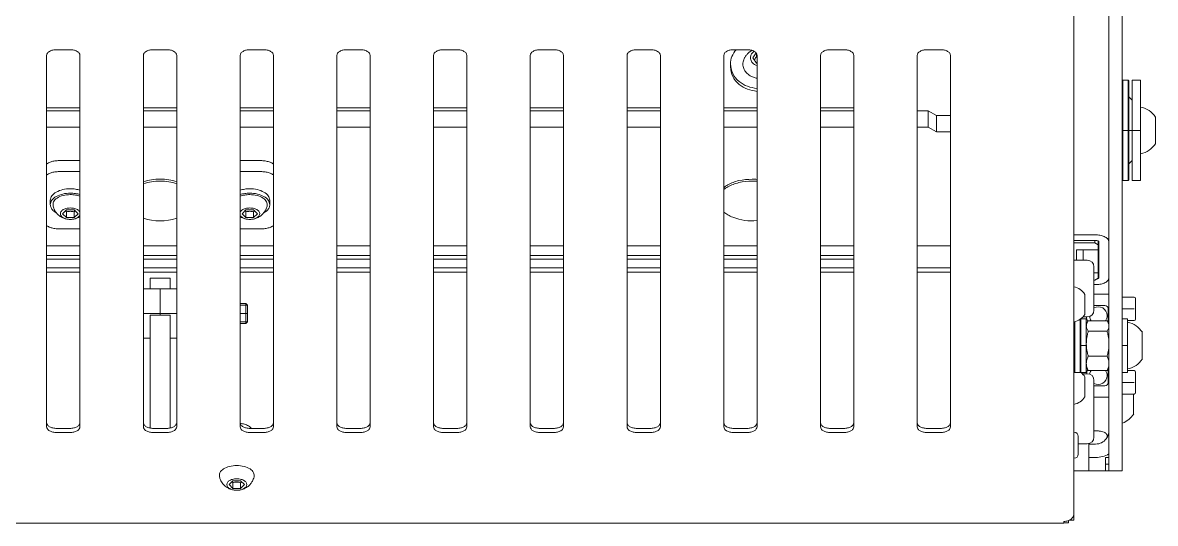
# Model space of a CAD drawing. Header units: millimetres. Extents: x -164867 to 807677, y -316775 to 513985.
# Drawn here: x 252804.9 to 253144.6, y 457617.8 to 457767.8 of the extents above; entities that cross this region are included whole.
import ezdxf

# ---------------------------------------------------------------- set-up
doc = ezdxf.new("R2010")
doc.units = ezdxf.units.MM
doc.linetypes.add('DOT_CENTER', pattern=[14, 12, -1, 0, -1])
doc.layers.add('1', color=7, linetype='Continuous')
doc.layers.add('TECHNO', color=7, linetype='Continuous', lineweight=15)

# ---------------------------------------------------------------- blocks, each defined once
blk = doc.blocks.new('35.1_bread_slicer')
at = {"color": 7, "linetype": 'Continuous', "lineweight": 0}
for p, q in [((-692.6, 622.88), (-692.6, 624.98)), ((-691.16, 624.98), (-692.6, 624.98)), ((-691, 625.7), (-691, 625.05)), ((-689.6, 625.7), (-691, 625.7)), ((-147.6, 625.88), (-689.6, 625.88)), ((-689.6, 625.7), (-689.6, 625.88)), ((-689.6, 625.34), (-689.6, 625.7)), ((-692.6, 606.39), (-692.6, 622.88)), ((-443.91, 614.26), (-442.76, 615.41)), ((-442.76, 613.71), (-442.76, 615.41)), ((-442.76, 615.41), (-440.45, 615.41)), ((-440.45, 613.71), (-440.45, 615.41)), ((-440.45, 615.41), (-439.29, 614.26)), ((-442.76, 613.11), (-443.91, 614.26)), ((-440.45, 613.11), (-442.76, 613.11)), ((-439.29, 614.26), (-440.45, 613.11)), ((-707.1, 609.24), (-707.1, 610.14)), ((-706.1, 610.14), (-707.1, 610.14)), ((-707.1, 589.27), (-707.1, 609.24)), ((-703.1, 610.14), (-706.1, 610.14)), ((-703.1, 610.14), (-706.1, 610.14)), ((-703.1, 609.24), (-703.1, 610.14)), ((-702.1, 610.14), (-703.1, 610.14)), ((-703.1, 609.24), (-703.1, 598.14)), ((-702.1, 608.14), (-703.1, 608.14)), ((-702.1, 610.14), (-697.1, 610.14)), ((-702.1, 610.14), (-702.1, 608.14)), ((-702.1, 608.14), (-702.1, 606.14)), ((-697.1, 610.14), (-692.6, 610.14)), ((-697.1, 602.14), (-697.1, 610.14)), ((-697.1, 610.14), (-692.6, 610.14)), ((-703.1, 606.14), (-702.1, 606.14)), ((-699.1, 606.14), (-697.1, 606.14)), ((-693.9, 604.69), (-693.9, 605.19)), ((-693.9, 599.79), (-693.9, 604.69)), ((-692.6, 606.39), (-692.7, 606.39)), ((-692.6, 605.66), (-692.6, 606.39)), ((-692.6, 605.66), (-692.6, 606.39)), ((-692.6, 598.59), (-692.6, 605.66)), ((-692.6, 598.59), (-692.6, 605.66)), ((-699.1, 602.14), (-697.1, 602.14)), ((-697.1, 601.98), (-697.1, 602.14)), ((-696.6, 602.04), (-693.9, 602.04)), ((-703.1, 589.27), (-703.1, 598.14)), ((-699.1, 598.14), (-698.6, 598.14)), ((-698.6, 600.04), (-698.6, 583.04)), ((-692.6, 598.59), (-692.7, 598.59)), ((-692.6, 590.26), (-692.6, 598.59)), ((-652.6, 598.67), (-648.6, 598.67)), ((-623.6, 598.67), (-619.6, 598.67)), ((-594.6, 598.67), (-590.6, 598.67)), ((-565.6, 598.67), (-561.6, 598.67)), ((-536.6, 598.67), (-532.6, 598.67)), ((-507.6, 598.67), (-503.6, 598.67)), ((-478.6, 598.67), (-474.6, 598.67)), ((-449.6, 598.67), (-445.6, 598.67)), ((-420.6, 598.67), (-416.6, 598.67)), ((-391.6, 598.67), (-387.6, 598.67)), ((-655.6, 595.72), (-655.6, 596.95)), ((-655.6, 485.68), (-655.6, 595.72)), ((-648.6, 597.44), (-652.6, 597.44)), ((-645.6, 596.95), (-645.6, 595.72)), ((-645.6, 595.72), (-645.6, 485.68)), ((-626.6, 595.72), (-626.6, 596.95)), ((-626.6, 485.68), (-626.6, 595.72)), ((-619.6, 597.44), (-623.6, 597.44)), ((-616.6, 596.95), (-616.6, 595.72)), ((-616.6, 595.72), (-616.6, 485.68)), ((-597.6, 595.72), (-597.6, 596.95)), ((-597.6, 485.68), (-597.6, 595.72)), ((-590.6, 597.44), (-594.6, 597.44)), ((-587.6, 596.95), (-587.6, 595.72)), ((-587.6, 595.72), (-587.6, 485.68)), ((-568.6, 595.72), (-568.6, 596.95)), ((-568.6, 485.68), (-568.6, 595.72)), ((-561.6, 597.44), (-565.6, 597.44)), ((-558.6, 596.95), (-558.6, 595.72)), ((-558.6, 595.72), (-558.6, 485.68)), ((-539.6, 595.72), (-539.6, 596.95)), ((-539.6, 485.68), (-539.6, 595.72)), ((-532.6, 597.44), (-536.6, 597.44)), ((-529.6, 596.95), (-529.6, 595.72)), ((-529.6, 595.72), (-529.6, 507.9)), ((-510.6, 595.72), (-510.6, 596.95)), ((-510.6, 485.68), (-510.6, 595.72)), ((-503.6, 597.44), (-507.6, 597.44)), ((-500.6, 596.95), (-500.6, 595.72)), ((-500.6, 595.72), (-500.6, 485.68)), ((-481.6, 595.72), (-481.6, 596.95)), ((-481.6, 507.9), (-481.6, 595.72)), ((-474.6, 597.44), (-478.6, 597.44)), ((-471.6, 596.95), (-471.6, 595.72)), ((-471.6, 595.72), (-471.6, 485.68)), ((-452.6, 595.72), (-452.6, 596.95)), ((-452.6, 485.68), (-452.6, 595.72)), ((-445.6, 597.44), (-449.6, 597.44)), ((-442.6, 596.95), (-442.6, 595.72)), ((-442.6, 595.72), (-442.6, 485.68)), ((-423.6, 595.72), (-423.6, 596.95)), ((-423.6, 485.68), (-423.6, 595.72)), ((-421.6, 565.51), (-421.6, 597.34)), ((-416.6, 597.44), (-420.6, 597.44)), ((-415.6, 565.51), (-415.6, 597.34)), ((-413.6, 596.95), (-413.6, 595.72)), ((-413.6, 595.72), (-413.6, 485.68)), ((-394.6, 595.72), (-394.6, 596.95)), ((-394.6, 485.68), (-394.6, 595.72)), ((-387.6, 597.44), (-391.6, 597.44)), ((-384.6, 596.95), (-384.6, 595.72)), ((-384.6, 595.72), (-384.6, 485.68)), ((-710.5, 593.14), (-710.5, 587.14)), ((-707.1, 589.27), (-707.1, 587.14)), ((-703.1, 589.27), (-703.1, 588.04)), ((-703.1, 588.04), (-703.1, 586.54)), ((-698.6, 588.04), (-703.1, 588.04)), ((-703.1, 588.04), (-703.1, 586.54)), ((-695.9, 588.01), (-695.9, 582.01)), ((-692.6, 590.26), (-692.6, 579.76)), ((-692.6, 590.26), (-692.6, 579.76)), ((-711.1, 580.54), (-711.1, 586.74)), ((-707.1, 587.14), (-710.7, 587.14)), ((-707.1, 587.14), (-707.1, 585.17)), ((-707.1, 587.14), (-707.1, 585.17)), ((-707.1, 585.17), (-707.1, 580.64)), ((-707.1, 585.17), (-707.1, 580.64)), ((-703.1, 586.54), (-703.1, 585.17)), ((-703.1, 586.54), (-703.1, 585.17)), ((-703.1, 585.17), (-703.1, 579.14)), ((-703.1, 585.17), (-703.1, 579.14)), ((-701.9, 584.64), (-698.6, 584.64)), ((-701.9, 584.64), (-698.6, 584.64)), ((-702.9, 579.49), (-702.9, 583.64)), ((-702.9, 579.49), (-702.9, 583.64)), ((-696.6, 581.04), (-695.08, 581.04)), ((-708.7, 580.14), (-710.7, 580.14)), ((-708.7, 579.64), (-708.7, 580.64)), ((-707.1, 580.64), (-708.7, 580.64)), ((-708.7, 565.64), (-708.7, 579.64)), ((-708.7, 565.64), (-708.7, 579.64)), ((-707.1, 580.14), (-707.1, 580.64)), ((-707.1, 580.14), (-707.1, 580.64)), ((-707.1, 580.14), (-707.1, 580.64)), ((-707.1, 565.14), (-707.1, 580.14)), ((-707.1, 565.14), (-707.1, 580.14)), ((-703.1, 579.14), (-702.71, 579.81)), ((-703.1, 579.14), (-703.1, 577.97)), ((-703.1, 579.14), (-703.1, 577.97)), ((-703.1, 579.14), (-703.1, 577.97)), ((-703.1, 577.97), (-703.1, 572.08)), ((-703.1, 577.97), (-703.1, 572.08)), ((-703.1, 577.97), (-703.1, 572.08)), ((-702.52, 580.12), (-696.88, 580.12)), ((-696.3, 579.14), (-696.69, 579.81)), ((-696.3, 580.64), (-694.7, 580.64)), ((-696.3, 580.64), (-696.3, 579.14)), ((-696.3, 579.14), (-696.3, 577.97)), ((-696.3, 579.14), (-696.3, 577.97)), ((-696.3, 577.97), (-696.3, 572.08)), ((-696.3, 577.97), (-696.3, 572.08)), ((-694.7, 580.44), (-694.5, 580.64)), ((-694.7, 580.64), (-694.7, 580.44)), ((-694.7, 580.44), (-694.7, 568.64)), ((-694.7, 580.44), (-694.7, 568.64)), ((-692.9, 580.64), (-694.5, 580.64)), ((-694.5, 564.71), (-694.5, 580.64)), ((-692.9, 565.45), (-692.9, 580.64)), ((-692.7, 580.44), (-692.9, 580.64)), ((-692.7, 565.5), (-692.7, 580.44)), ((-692.6, 565.53), (-692.6, 579.76)), ((-713.1, 576.64), (-713.1, 568.64)), ((-702.52, 575.82), (-696.88, 575.82)), ((-692.6, 576.64), (-692.7, 576.64)), ((-703.1, 572.08), (-703.1, 566.75)), ((-703.1, 572.08), (-703.1, 566.75)), ((-703.1, 572.08), (-703.1, 566.75)), ((-696.3, 572.08), (-696.3, 568.64)), ((-696.3, 572.08), (-696.3, 568.64)), ((-702.52, 568.34), (-696.88, 568.34)), ((-696.3, 568.64), (-696.3, 566.75)), ((-696.3, 568.64), (-696.3, 566.75)), ((-694.7, 568.64), (-694.7, 564.84)), ((-694.7, 568.64), (-694.7, 564.84)), ((-692.6, 568.64), (-692.7, 568.64)), ((-421.6, 570.39), (-423.6, 570.39)), ((-413.6, 570.39), (-415.6, 570.39)), ((-711.1, 558.54), (-711.1, 564.74)), ((-708.7, 565.14), (-710.7, 565.14)), ((-708.7, 564.64), (-708.7, 565.64)), ((-707.1, 564.64), (-708.7, 564.64)), ((-707.1, 564.64), (-707.1, 565.14)), ((-707.1, 564.64), (-707.1, 565.14)), ((-707.1, 564.64), (-707.1, 565.14)), ((-707.1, 564.64), (-707.1, 558.14)), ((-707.1, 564.64), (-707.1, 558.14)), ((-703.1, 566.75), (-703.1, 566.14)), ((-703.1, 566.75), (-703.1, 566.14)), ((-703.1, 566.75), (-703.1, 566.14)), ((-703.1, 566.14), (-703.1, 558.74)), ((-703.1, 566.14), (-702.71, 565.47)), ((-703.1, 566.14), (-703.1, 558.74)), ((-702.9, 565.8), (-702.9, 561.64)), ((-702.9, 565.8), (-702.9, 561.64)), ((-702.52, 565.17), (-696.88, 565.17)), ((-696.3, 566.14), (-696.69, 565.47)), ((-695.29, 564.04), (-696.6, 564.04)), ((-696.3, 566.75), (-696.3, 566.14)), ((-696.3, 566.75), (-696.3, 566.14)), ((-696.3, 566.14), (-696.3, 564.64)), ((-696.3, 564.64), (-694.7, 564.64)), ((-694.7, 564.84), (-694.54, 564.68)), ((-694.7, 564.84), (-694.7, 564.64)), ((-692.6, 565.53), (-692.6, 558.52)), ((-692.6, 565.53), (-692.6, 558.52)), ((-444.8, 565.49), (-444.3, 565.99)), ((-444.8, 560.49), (-444.8, 565.49)), ((-444.3, 565.99), (-442.6, 565.99)), ((-444.3, 559.99), (-444.3, 565.99)), ((-421.6, 563.51), (-421.6, 565.51)), ((-415.6, 563.51), (-415.6, 565.51)), ((-701.9, 560.64), (-698.6, 560.64)), ((-701.9, 560.64), (-698.6, 560.64)), ((-698.6, 562.04), (-698.6, 549.04)), ((-695.9, 563.28), (-695.9, 557.28)), ((-444.8, 560.49), (-444.3, 559.99)), ((-415.6, 563.51), (-421.6, 563.51)), ((-418.6, 555.59), (-418.6, 563.51)), ((-418.6, 555.59), (-418.6, 563.51)), ((-707.1, 558.14), (-710.7, 558.14)), ((-707.1, 558.14), (-707.1, 522.94)), ((-703.1, 558.74), (-703.1, 557.24)), ((-703.1, 558.74), (-703.1, 557.24)), ((-703.1, 557.24), (-703.1, 552.18)), ((-698.6, 557.24), (-703.1, 557.24)), ((-692.6, 558.52), (-692.6, 557.7)), ((-692.6, 558.52), (-692.6, 557.7)), ((-692.6, 557.7), (-692.6, 557.46)), ((-692.6, 557.7), (-692.6, 557.46)), ((-692.6, 557.46), (-692.6, 555.03)), ((-692.6, 557.46), (-692.6, 555.03)), ((-444.3, 559.99), (-442.6, 559.99)), ((-698.6, 554.36), (-699.3, 554.36)), ((-692.6, 469.51), (-692.6, 555.03)), ((-418.6, 555.59), (-423.6, 555.59)), ((-421.6, 555.59), (-421.6, 552.45)), ((-413.6, 555.59), (-418.6, 555.59)), ((-415.6, 555.59), (-415.6, 552.45)), ((-703.1, 552.18), (-703.1, 541.63)), ((-703.1, 552.18), (-703.1, 541.63)), ((-700.1, 552.18), (-700.1, 541.63)), ((-699.85, 552.42), (-698.85, 553)), ((-699.85, 552.42), (-699.85, 550.85)), ((-699.85, 543.96), (-699.85, 550.85)), ((-698.6, 550.85), (-699.85, 550.85)), ((-698.85, 553), (-698.6, 553)), ((-655.6, 550.59), (-645.6, 550.59)), ((-626.6, 550.59), (-616.6, 550.59)), ((-597.6, 550.59), (-587.6, 550.59)), ((-568.6, 550.59), (-558.6, 550.59)), ((-539.6, 550.59), (-529.6, 550.59)), ((-510.6, 550.59), (-500.6, 550.59)), ((-481.6, 550.59), (-471.6, 550.59)), ((-452.6, 550.59), (-442.6, 550.59)), ((-423.6, 550.59), (-413.6, 550.59)), ((-421.6, 552.45), (-415.6, 552.45)), ((-394.6, 550.59), (-384.6, 550.59)), ((-692.6, 547.04), (-696.6, 547.04)), ((-695.35, 544.99), (-695.35, 547.04)), ((-693.35, 547.04), (-693.35, 544.99)), ((-693.35, 547.04), (-693.35, 544.99)), ((-645.6, 549.36), (-655.6, 549.36)), ((-616.6, 549.36), (-626.6, 549.36)), ((-587.6, 549.36), (-597.6, 549.36)), ((-558.6, 549.36), (-568.6, 549.36)), ((-529.6, 549.36), (-539.6, 549.36)), ((-500.6, 549.36), (-510.6, 549.36)), ((-471.6, 549.36), (-481.6, 549.36)), ((-442.6, 549.36), (-452.6, 549.36)), ((-413.6, 549.36), (-423.6, 549.36)), ((-384.6, 549.36), (-394.6, 549.36)), ((-699.85, 543.96), (-699.85, 542.39)), ((-693.35, 543.96), (-699.85, 543.96)), ((-695.35, 543.96), (-695.35, 544.99)), ((-693.35, 544.99), (-693.35, 543.96)), ((-693.35, 544.99), (-693.35, 543.96)), ((-616.6, 546.71), (-626.6, 546.71)), ((-616.6, 545.68), (-626.6, 545.68)), ((-587.6, 546.71), (-597.6, 546.71)), ((-587.6, 545.68), (-597.6, 545.68)), ((-558.6, 546.71), (-568.6, 546.71)), ((-558.6, 545.68), (-568.6, 545.68)), ((-529.6, 546.71), (-539.6, 546.71)), ((-529.6, 545.68), (-539.6, 545.68)), ((-500.6, 546.71), (-510.6, 546.71)), ((-500.6, 545.68), (-510.6, 545.68)), ((-471.6, 546.71), (-481.6, 546.71)), ((-471.6, 545.68), (-481.6, 545.68)), ((-442.6, 546.71), (-452.6, 546.71)), ((-442.6, 545.68), (-452.6, 545.68)), ((-413.6, 546.71), (-423.6, 546.71)), ((-413.6, 545.68), (-423.6, 545.68)), ((-384.6, 546.71), (-394.6, 546.71)), ((-384.6, 545.68), (-394.6, 545.68)), ((-703.1, 541.63), (-703.1, 494.95)), ((-703.1, 541.63), (-703.1, 494.95)), ((-698.85, 541.81), (-699.85, 542.39)), ((-699.85, 541.3), (-699.85, 542.39)), ((-699.3, 541.17), (-692.6, 541.17)), ((-698.85, 541.17), (-698.85, 541.81)), ((-698.85, 541.81), (-692.6, 541.81)), ((-645.6, 542.73), (-655.6, 542.73)), ((-616.6, 542.73), (-626.6, 542.73)), ((-587.6, 542.73), (-597.6, 542.73)), ((-558.6, 542.73), (-568.6, 542.73)), ((-529.6, 542.73), (-539.6, 542.73)), ((-500.6, 542.73), (-510.6, 542.73)), ((-471.6, 542.73), (-481.6, 542.73)), ((-442.6, 542.73), (-452.6, 542.73)), ((-413.6, 542.73), (-423.6, 542.73)), ((-384.6, 542.73), (-394.6, 542.73)), ((-699.3, 539.45), (-692.6, 539.45)), ((-448.8, 537.69), (-442.6, 537.69)), ((-388.4, 537.69), (-394.6, 537.69)), ((-447.81, 533.1), (-446.66, 534.24)), ((-446.66, 532.54), (-446.66, 534.24)), ((-446.66, 534.24), (-444.35, 534.24)), ((-444.35, 534.24), (-443.19, 533.1)), ((-444.35, 532.54), (-444.35, 534.24)), ((-394.01, 533.1), (-392.86, 534.24)), ((-392.86, 532.54), (-392.86, 534.24)), ((-392.86, 534.24), (-390.55, 534.24)), ((-390.55, 532.54), (-390.55, 534.24)), ((-390.55, 534.24), (-389.39, 533.1)), ((-451.5, 530.39), (-451.5, 529.08)), ((-446.66, 531.95), (-447.81, 533.1)), ((-444.35, 531.95), (-446.66, 531.95)), ((-443.19, 533.1), (-444.35, 531.95)), ((-392.86, 531.95), (-394.01, 533.1)), ((-390.55, 531.95), (-392.86, 531.95)), ((-389.39, 533.1), (-390.55, 531.95)), ((-385.7, 530.39), (-385.7, 529.08)), ((-710.1, 523.14), (-712.6, 523.14)), ((-712.6, 515.14), (-712.6, 523.14)), ((-710.1, 517.14), (-710.1, 523.14)), ((-709.1, 522.94), (-708.9, 523.14)), ((-707.3, 523.14), (-708.9, 523.14)), ((-708.9, 493.14), (-708.9, 523.14)), ((-707.3, 493.14), (-707.3, 523.14)), ((-707.1, 522.94), (-707.3, 523.14)), ((-709.1, 518.14), (-709.1, 522.94)), ((-707.1, 522.94), (-707.1, 494.95)), ((-707.1, 522.94), (-707.1, 494.95)), ((-448.8, 520.48), (-442.6, 520.48)), ((-388.4, 520.48), (-394.6, 520.48)), ((-710.1, 517.14), (-709.1, 518.14)), ((-710.1, 499.14), (-710.1, 517.14)), ((-710.1, 499.14), (-710.1, 517.14)), ((-709.1, 498.14), (-709.1, 518.14)), ((-709.1, 498.14), (-709.1, 518.14)), ((-448.8, 517.2), (-442.6, 517.2)), ((-388.4, 517.2), (-394.6, 517.2)), ((-712.6, 501.14), (-712.6, 515.14)), ((-712.6, 501.14), (-712.6, 515.14)), ((-717, 512.14), (-717, 504.14)), ((-655.6, 508.6), (-651.35, 508.6)), ((-651.35, 508.6), (-648.85, 507.17)), ((-651.35, 503.68), (-651.35, 508.6)), ((-645.6, 507.17), (-648.85, 507.17)), ((-648.85, 507.17), (-648.85, 502.25)), ((-616.6, 507.17), (-626.6, 507.17)), ((-587.6, 507.17), (-597.6, 507.17)), ((-558.6, 507.17), (-568.6, 507.17)), ((-529.6, 507.17), (-539.6, 507.17)), ((-529.6, 503.15), (-529.6, 507.9)), ((-529.6, 503.15), (-529.6, 507.9)), ((-500.6, 507.17), (-510.6, 507.17)), ((-481.6, 503.15), (-481.6, 507.9)), ((-481.6, 503.15), (-481.6, 507.9)), ((-471.6, 507.17), (-481.6, 507.17)), ((-442.6, 507.17), (-452.6, 507.17)), ((-413.6, 507.17), (-423.6, 507.17)), ((-384.6, 507.17), (-394.6, 507.17)), ((-655.6, 503.68), (-651.35, 503.68)), ((-651.35, 503.68), (-648.85, 502.25)), ((-529.6, 503.15), (-529.6, 485.68)), ((-481.6, 485.68), (-481.6, 503.15)), ((-712.6, 493.14), (-712.6, 501.14)), ((-645.6, 502.25), (-648.85, 502.25)), ((-616.6, 502.25), (-626.6, 502.25)), ((-616.6, 501.43), (-626.1, 501.43)), ((-616.6, 501.43), (-626.1, 501.43)), ((-587.6, 502.25), (-597.6, 502.25)), ((-587.6, 501.43), (-597.6, 501.43)), ((-587.6, 501.43), (-597.6, 501.43)), ((-558.6, 502.25), (-568.6, 502.25)), ((-558.6, 501.43), (-568.6, 501.43)), ((-558.6, 501.43), (-568.6, 501.43)), ((-529.6, 502.25), (-539.6, 502.25)), ((-529.6, 501.43), (-539.6, 501.43)), ((-529.6, 501.43), (-539.6, 501.43)), ((-500.6, 502.25), (-510.6, 502.25)), ((-500.6, 501.43), (-510.6, 501.43)), ((-500.6, 501.43), (-510.6, 501.43)), ((-471.6, 502.25), (-481.6, 502.25)), ((-471.6, 501.43), (-481.6, 501.43)), ((-471.6, 501.43), (-481.6, 501.43)), ((-442.6, 502.25), (-452.6, 502.25)), ((-442.6, 501.43), (-452.6, 501.43)), ((-442.6, 501.43), (-452.6, 501.43)), ((-413.6, 502.25), (-423.6, 502.25)), ((-413.6, 501.43), (-423.6, 501.43)), ((-413.6, 501.43), (-423.6, 501.43)), ((-384.6, 502.25), (-394.6, 502.25)), ((-384.6, 501.43), (-394.6, 501.43)), ((-384.6, 501.43), (-394.6, 501.43)), ((-710.1, 499.14), (-709.1, 498.14)), ((-710.1, 493.14), (-710.1, 499.14)), ((-709.1, 493.34), (-709.1, 498.14)), ((-710.1, 493.14), (-712.6, 493.14)), ((-709.1, 493.34), (-708.9, 493.14)), ((-707.3, 493.14), (-708.9, 493.14)), ((-707.1, 493.34), (-707.3, 493.14)), ((-707.1, 493.34), (-707.1, 494.95)), ((-707.1, 493.34), (-707.1, 494.95)), ((-707.1, 492.09), (-707.1, 493.34)), ((-703.1, 492.09), (-703.1, 494.95)), ((-703.1, 492.09), (-703.1, 494.95)), ((-707.1, 489.44), (-707.1, 492.09)), ((-707.1, 481.44), (-707.1, 489.44)), ((-707.1, 481.44), (-707.1, 489.44)), ((-703.1, 492.09), (-703.1, 382.2)), ((-703.1, 492.09), (-703.1, 382.2)), ((-589.6, 488.28), (-589.6, 489.14)), ((-597.6, 488.03), (-597.45, 488.03)), ((-597.45, 488.03), (-596.29, 486.39)), ((-597.45, 485.95), (-597.45, 485.13)), ((-596.29, 486.39), (-597.31, 484.94)), ((-648.6, 483.96), (-652.6, 483.96)), ((-619.6, 483.96), (-623.6, 483.96)), ((-590.6, 483.96), (-594.6, 483.96)), ((-561.6, 483.96), (-565.6, 483.96)), ((-532.6, 483.96), (-536.6, 483.96)), ((-503.6, 483.96), (-507.6, 483.96)), ((-474.6, 483.96), (-478.6, 483.96)), ((-445.6, 483.96), (-449.6, 483.96)), ((-416.6, 483.96), (-420.6, 483.96)), ((-387.6, 483.96), (-391.6, 483.96)), ((-707.1, 446.14), (-707.1, 481.44))]:
    blk.add_line(p, q, dxfattribs=at)
for centre, radius, start, end in [((-699.1, 598.14), 8, 90, 120), ((-692.7, 605.19), 1.2, 90, 180), ((-699.1, 598.14), 4, 90, 142.9872), ((-696.6, 600.04), 2, 90, 180), ((-699.1, 598.14), 4, 142.9872, 180), ((-692.7, 599.79), 1.2, 180, 270), ((-704.66, 589.29), 7, 110.4605, 146.6445), ((-691.52, 585.12), 5.25, 101.9293, 146.6445), ((-710.7, 586.74), 0.4, 90, 180), ((-701.9, 583.64), 1, 90, 180), ((-701.9, 583.64), 1, 90, 180), ((-699.9, 581.64), 2.65, 60.6222, 180), ((-699.9, 581.64), 2.65, 180, 215.08), ((-696.6, 583.04), 2, 180, 270), ((-699.9, 581.64), 2.65, 324.92, 349.6753), ((-699.9, 581.64), 3.6, 331.2222, 350.425), ((-691.52, 584.9), 5.25, 213.3555, 234.8425), ((-707.26, 572.79), 7, 101.9293, 146.6445), ((-710.7, 580.54), 0.4, 180, 270), ((-698.58, 577.43), 4.77, 145.6644, 150), ((-700.82, 577.43), 4.77, 30, 34.3356), ((-691.52, 584.9), 5.25, 256.9529, 258.0707), ((-707.26, 572.49), 7, 213.3555, 258.0707), ((-710.7, 564.74), 0.4, 90, 180), ((-698.58, 567.86), 4.77, 210, 214.3356), ((-699.9, 563.64), 2.65, 144.92, 180), ((-696.6, 562.04), 2, 90, 180), ((-699.9, 563.64), 2.65, 6.2213, 35.08), ((-700.82, 567.86), 4.77, 325.614, 329.9496), ((-699.9, 563.64), 3.6, 6.3983, 28.7778), ((-691.52, 560.39), 5.25, 101.9293, 146.6445), ((-701.9, 561.64), 1, 180, 270), ((-701.9, 561.64), 1, 180, 270), ((-699.9, 563.64), 2.65, 180, 299.3778), ((-710.7, 558.54), 0.4, 180, 270), ((-691.52, 560.16), 5.25, 213.3555, 258.0707), ((-696.6, 549.04), 2, 180, 270), ((-596.1, 519.25), 16, 68.8394, 95.3794), ((-418.6, 519.25), 16, 71.79, 108.21), ((-711.16, 508.29), 7, 101.9293, 146.6445), ((-711.16, 507.99), 7, 213.3555, 258.0707)]:
    blk.add_arc(centre, radius, start, end, dxfattribs=at)
for points in [[(-692.6, 622.88), (-692.37, 623.82), (-691.72, 624.62), (-690.75, 625.15), (-689.6, 625.34)], [(-446.79, 612), (-446.28, 613.28), (-445.76, 614.03), (-444.98, 614.8), (-444.07, 615.39), (-442.87, 615.84), (-441.6, 615.98), (-440.05, 615.76), (-439.14, 615.39), (-438.38, 614.92), (-437.45, 614.03), (-436.72, 612.87), (-436.41, 612)], [(-441.6, 612.54), (-442.9, 612.71), (-443.95, 613.19), (-444.53, 613.88), (-444.53, 614.64), (-443.95, 615.33), (-442.9, 615.81), (-441.6, 615.98), (-440.3, 615.81), (-439.26, 615.33), (-438.68, 614.64), (-438.68, 613.88), (-439.26, 613.19), (-440.3, 612.71), (-441.6, 612.54)], [(-441.6, 608.55), (-443.79, 608.82), (-445.58, 609.59), (-446.65, 610.72), (-446.79, 612)], [(-442.76, 613.71), (-442.88, 613.52), (-443.01, 613.36)], [(-440.45, 613.71), (-441.05, 613.59), (-441.6, 613.56), (-442.16, 613.59), (-442.76, 613.71)], [(-436.41, 612), (-436.56, 610.72), (-437.62, 609.59), (-439.41, 608.82), (-441.6, 608.55)], [(-440.2, 613.36), (-440.32, 613.52), (-440.45, 613.71)], [(-702.3, 600.55), (-702.48, 600.25), (-702.57, 600.02), (-702.62, 599.77), (-702.59, 599.52), (-702.38, 599.12), (-702.05, 598.84), (-701.64, 598.61), (-700.82, 598.34), (-700.37, 598.25), (-699.99, 598.2), (-699.55, 598.16), (-699.1, 598.14)], [(-652.6, 598.67), (-653.75, 598.54), (-654.72, 598.17), (-655.37, 597.61), (-655.6, 596.95)], [(-648.6, 598.67), (-647.45, 598.54), (-646.48, 598.17), (-645.83, 597.61), (-645.6, 596.95)], [(-623.6, 598.67), (-624.75, 598.54), (-625.72, 598.17), (-626.37, 597.61), (-626.6, 596.95)], [(-619.6, 598.67), (-618.45, 598.54), (-617.48, 598.17), (-616.83, 597.61), (-616.6, 596.95)], [(-594.6, 598.67), (-595.75, 598.54), (-596.72, 598.17), (-597.37, 597.61), (-597.6, 596.95)], [(-590.6, 598.67), (-589.45, 598.54), (-588.48, 598.17), (-587.83, 597.61), (-587.6, 596.95)], [(-565.6, 598.67), (-566.75, 598.54), (-567.72, 598.17), (-568.37, 597.61), (-568.6, 596.95)], [(-561.6, 598.67), (-560.45, 598.54), (-559.48, 598.17), (-558.83, 597.61), (-558.6, 596.95)], [(-536.6, 598.67), (-537.75, 598.54), (-538.72, 598.17), (-539.37, 597.61), (-539.6, 596.95)], [(-532.6, 598.67), (-531.45, 598.54), (-530.48, 598.17), (-529.83, 597.61), (-529.6, 596.95)], [(-507.6, 598.67), (-508.75, 598.54), (-509.72, 598.17), (-510.37, 597.61), (-510.6, 596.95)], [(-503.6, 598.67), (-502.45, 598.54), (-501.48, 598.17), (-500.83, 597.61), (-500.6, 596.95)], [(-478.6, 598.67), (-479.75, 598.54), (-480.72, 598.17), (-481.37, 597.61), (-481.6, 596.95)], [(-474.6, 598.67), (-473.45, 598.54), (-472.48, 598.17), (-471.83, 597.61), (-471.6, 596.95)], [(-449.6, 598.67), (-450.75, 598.54), (-451.72, 598.17), (-452.37, 597.61), (-452.6, 596.95)], [(-445.6, 598.67), (-444.45, 598.54), (-443.48, 598.17), (-442.83, 597.61), (-442.6, 596.95)], [(-420.6, 598.67), (-421.75, 598.54), (-422.72, 598.17), (-423.37, 597.61), (-423.6, 596.95)], [(-416.6, 598.67), (-415.45, 598.54), (-414.48, 598.17), (-413.83, 597.61), (-413.6, 596.95)], [(-391.6, 598.67), (-392.75, 598.54), (-393.72, 598.17), (-394.37, 597.61), (-394.6, 596.95)], [(-387.6, 598.67), (-386.45, 598.54), (-385.48, 598.17), (-384.83, 597.61), (-384.6, 596.95)], [(-652.6, 597.44), (-653.75, 597.31), (-654.72, 596.94), (-655.37, 596.38), (-655.6, 595.72)], [(-648.6, 597.44), (-647.45, 597.31), (-646.48, 596.94), (-645.83, 596.38), (-645.6, 595.72)], [(-623.6, 597.44), (-624.75, 597.31), (-625.72, 596.94), (-626.37, 596.38), (-626.6, 595.72)], [(-619.6, 597.44), (-618.45, 597.31), (-617.48, 596.94), (-616.83, 596.38), (-616.6, 595.72)], [(-594.6, 597.44), (-595.75, 597.31), (-596.72, 596.94), (-597.37, 596.38), (-597.6, 595.72)], [(-590.6, 597.44), (-589.45, 597.31), (-588.48, 596.94), (-587.83, 596.38), (-587.6, 595.72)], [(-565.6, 597.44), (-566.75, 597.31), (-567.72, 596.94), (-568.37, 596.38), (-568.6, 595.72)], [(-561.6, 597.44), (-560.45, 597.31), (-559.48, 596.94), (-558.83, 596.38), (-558.6, 595.72)], [(-536.6, 597.44), (-537.75, 597.31), (-538.72, 596.94), (-539.37, 596.38), (-539.6, 595.72)], [(-532.6, 597.44), (-531.45, 597.31), (-530.48, 596.94), (-529.83, 596.38), (-529.6, 595.72)], [(-507.6, 597.44), (-508.75, 597.31), (-509.72, 596.94), (-510.37, 596.38), (-510.6, 595.72)], [(-503.6, 597.44), (-502.45, 597.31), (-501.48, 596.94), (-500.83, 596.38), (-500.6, 595.72)], [(-478.6, 597.44), (-479.75, 597.31), (-480.72, 596.94), (-481.37, 596.38), (-481.6, 595.72)], [(-474.6, 597.44), (-473.45, 597.31), (-472.48, 596.94), (-471.83, 596.38), (-471.6, 595.72)], [(-449.6, 597.44), (-450.75, 597.31), (-451.72, 596.94), (-452.37, 596.38), (-452.6, 595.72)], [(-442.62, 595.92), (-443.97, 596.2), (-445.14, 596.7), (-445.66, 597.05), (-446.07, 597.44)], [(-445.6, 597.44), (-444.45, 597.31), (-443.48, 596.94), (-442.83, 596.38), (-442.6, 595.72)], [(-420.6, 597.44), (-421.75, 597.31), (-422.72, 596.94), (-423.37, 596.38), (-423.6, 595.72)], [(-416.6, 597.44), (-415.45, 597.31), (-414.48, 596.94), (-413.83, 596.38), (-413.6, 595.72)], [(-391.6, 597.44), (-392.75, 597.31), (-393.72, 596.94), (-394.37, 596.38), (-394.6, 595.72)], [(-387.6, 597.44), (-386.45, 597.31), (-385.48, 596.94), (-384.83, 596.38), (-384.6, 595.72)], [(-702.52, 580.12), (-702.77, 579.57), (-702.95, 579.06), (-703.06, 578.51), (-703.1, 577.97)], [(-703.1, 577.97), (-703.06, 577.43), (-702.95, 576.88), (-702.77, 576.36), (-702.52, 575.82)], [(-696.3, 577.97), (-696.34, 578.51), (-696.46, 579.06), (-696.64, 579.57), (-696.88, 580.12)], [(-696.88, 575.82), (-696.64, 576.36), (-696.46, 576.88), (-696.34, 577.43), (-696.3, 577.97)], [(-702.52, 575.82), (-702.77, 574.87), (-702.95, 573.97), (-703.06, 573.01), (-703.1, 572.08)], [(-696.3, 572.08), (-696.34, 573.01), (-696.46, 573.97), (-696.64, 574.87), (-696.88, 575.82)], [(-703.1, 572.08), (-703.06, 571.14), (-702.95, 570.19), (-702.77, 569.29), (-702.52, 568.34)], [(-696.88, 568.34), (-696.64, 569.29), (-696.46, 570.19), (-696.34, 571.14), (-696.3, 572.08)], [(-702.52, 568.34), (-702.77, 567.94), (-702.95, 567.55), (-703.06, 567.15), (-703.1, 566.75)], [(-696.3, 566.75), (-696.34, 567.15), (-696.46, 567.55), (-696.64, 567.94), (-696.88, 568.34)], [(-703.1, 566.75), (-703.08, 566.43), (-703, 566.11), (-702.88, 565.79), (-702.71, 565.47)], [(-696.69, 565.47), (-696.52, 565.79), (-696.4, 566.11), (-696.33, 566.43), (-696.3, 566.75)], [(-699.3, 554.36), (-700.76, 554.2), (-701.99, 553.72), (-702.81, 553.02), (-703.1, 552.18)], [(-699.5, 552.63), (-699.7, 552.58), (-699.87, 552.51), (-700.04, 552.36), (-700.1, 552.18)], [(-703.1, 541.63), (-702.81, 540.8), (-701.99, 540.09), (-700.76, 539.62), (-699.3, 539.45)], [(-699.3, 541.17), (-699.61, 541.21), (-699.87, 541.3), (-700.04, 541.45), (-700.1, 541.63)], [(-452.6, 536.68), (-452.47, 536.77), (-452.34, 536.85), (-451.3, 537.3), (-450.1, 537.59), (-448.8, 537.69)], [(-384.6, 536.68), (-384.73, 536.77), (-384.87, 536.85), (-385.91, 537.3), (-387.1, 537.59), (-388.4, 537.69)], [(-590.33, 534.18), (-588.84, 533.47), (-587.6, 532.63)], [(-450.69, 530.84), (-450.29, 531.91), (-449.66, 532.87), (-449.04, 533.51), (-447.97, 534.23), (-447.43, 534.47), (-446.6, 534.71), (-445.5, 534.82), (-444.41, 534.71), (-443.57, 534.47), (-443.04, 534.23), (-442.84, 534.12), (-442.6, 533.98)], [(-445.5, 531.38), (-446.8, 531.55), (-447.85, 532.02), (-448.43, 532.71), (-448.43, 533.48), (-447.85, 534.17), (-446.8, 534.65), (-445.5, 534.82), (-444.2, 534.65), (-443.19, 534.19), (-442.6, 533.54)], [(-394.6, 533.54), (-394.02, 534.19), (-393, 534.65), (-391.7, 534.82), (-390.4, 534.65), (-389.36, 534.17), (-388.78, 533.48), (-388.78, 532.71), (-389.36, 532.02), (-390.4, 531.55), (-391.7, 531.38)], [(-394.6, 533.98), (-394.37, 534.12), (-394.17, 534.23), (-393.63, 534.47), (-392.8, 534.71), (-391.7, 534.82), (-390.61, 534.71), (-389.77, 534.47), (-389.24, 534.23), (-388.17, 533.51), (-387.55, 532.87), (-387.03, 532.11), (-386.51, 530.84)], [(-451.5, 530.39), (-451.45, 530.85), (-451.3, 531.29), (-451.05, 531.71), (-450.7, 532.11), (-450.27, 532.49), (-449.74, 532.83), (-449.7, 532.85), (-449.65, 532.88)], [(-442.6, 527.38), (-444, 527.06), (-445.5, 526.95), (-447.8, 527.21), (-449.74, 527.96), (-451.05, 529.08), (-451.5, 530.39)], [(-445.5, 527.38), (-447.69, 527.66), (-449.48, 528.43), (-450.55, 529.56), (-450.69, 530.84)], [(-446.66, 532.54), (-446.78, 532.36), (-446.91, 532.2)], [(-444.35, 532.54), (-444.95, 532.43), (-445.5, 532.39), (-446.06, 532.43), (-446.66, 532.54)], [(-442.6, 532.66), (-442.82, 532.33), (-443.16, 532.02), (-444.2, 531.55), (-445.5, 531.38)], [(-444.1, 532.2), (-444.22, 532.36), (-444.35, 532.54)], [(-391.7, 531.38), (-393, 531.55), (-394.05, 532.02), (-394.38, 532.33), (-394.6, 532.66)], [(-385.7, 530.39), (-386.16, 529.08), (-387.46, 527.96), (-389.41, 527.21), (-391.7, 526.95), (-393.21, 527.06), (-394.6, 527.38)], [(-392.86, 532.54), (-392.98, 532.36), (-393.11, 532.2)], [(-390.55, 532.54), (-391.15, 532.43), (-391.7, 532.39), (-392.26, 532.43), (-392.86, 532.54)], [(-386.51, 530.84), (-386.66, 529.56), (-387.72, 528.43), (-389.51, 527.66), (-391.7, 527.38)], [(-390.3, 532.2), (-390.42, 532.36), (-390.55, 532.54)], [(-387.56, 532.88), (-387.51, 532.85), (-387.46, 532.83), (-386.94, 532.49), (-386.5, 532.11), (-386.16, 531.71), (-385.91, 531.29), (-385.75, 530.85), (-385.7, 530.39)], [(-442.6, 526.07), (-444, 525.75), (-445.5, 525.64), (-447.8, 525.9), (-449.74, 526.65), (-451.05, 527.77), (-451.5, 529.08)], [(-442.6, 527.88), (-443.98, 527.51), (-445.5, 527.38)], [(-385.7, 529.08), (-386.16, 527.77), (-387.46, 526.65), (-389.41, 525.9), (-391.7, 525.64), (-393.21, 525.75), (-394.6, 526.07)], [(-391.7, 527.38), (-393.22, 527.51), (-394.6, 527.88)], [(-587.6, 525.9), (-588.17, 525.48), (-588.8, 525.08), (-592.15, 523.8), (-596.1, 523.34), (-596.86, 523.36), (-597.6, 523.41)], [(-587.6, 525.31), (-588.17, 524.89), (-588.8, 524.49), (-592.15, 523.2), (-596.1, 522.75)], [(-413.6, 524.09), (-416.01, 523.53), (-418.6, 523.34), (-421.19, 523.53), (-423.6, 524.09)], [(-418.6, 522.75), (-421.19, 522.94), (-423.6, 523.49)], [(-413.6, 523.49), (-416.01, 522.94), (-418.6, 522.75)], [(-596.1, 522.75), (-596.86, 522.77), (-597.6, 522.82)], [(-452.6, 521.48), (-452.47, 521.4), (-452.34, 521.32), (-451.3, 520.86), (-450.1, 520.58), (-448.8, 520.48)], [(-384.6, 521.48), (-384.73, 521.4), (-384.87, 521.32), (-385.91, 520.86), (-387.1, 520.58), (-388.4, 520.48)], [(-452.6, 518.21), (-452.47, 518.12), (-452.34, 518.04), (-451.3, 517.59), (-450.1, 517.3), (-448.8, 517.2)], [(-384.6, 518.21), (-384.73, 518.12), (-384.87, 518.04), (-385.91, 517.59), (-387.1, 517.3), (-388.4, 517.2)], [(-626.6, 501.42), (-626.35, 501.43), (-626.1, 501.43)], [(-626.6, 501.42), (-626.35, 501.43), (-626.1, 501.43)], [(-597.6, 496.47), (-594.71, 495.79), (-592.24, 494.36), (-590.29, 491.97), (-589.6, 489.14)], [(-597.6, 495.61), (-594.71, 494.93), (-592.24, 493.5), (-590.29, 491.1), (-589.6, 488.28)], [(-597.6, 492.51), (-596.52, 492.23), (-595.53, 491.77), (-594.37, 490.82), (-593.62, 489.63), (-593.35, 488.31), (-593.6, 486.99)], [(-655.6, 485.68), (-655.37, 485.02), (-654.72, 484.46), (-653.75, 484.09), (-652.6, 483.96)], [(-648.6, 483.96), (-647.45, 484.09), (-646.48, 484.46), (-645.83, 485.02), (-645.6, 485.68)], [(-626.6, 485.68), (-626.37, 485.02), (-625.72, 484.46), (-624.75, 484.09), (-623.6, 483.96)], [(-619.6, 483.96), (-618.45, 484.09), (-617.48, 484.46), (-616.83, 485.02), (-616.6, 485.68)], [(-597.6, 488.71), (-596.87, 488.4), (-596.26, 487.92), (-595.68, 486.94), (-595.68, 485.84), (-596.07, 485.08), (-596.74, 484.47)], [(-597.45, 485.8), (-597.52, 485.77), (-597.6, 485.75)], [(-597.6, 485.68), (-597.37, 485.02), (-596.72, 484.46), (-595.75, 484.09), (-594.6, 483.96)], [(-597.45, 485.95), (-597.15, 486.45), (-596.87, 486.87), (-596.81, 486.95), (-596.75, 487.04)], [(-593.6, 486.99), (-593.7, 486.73), (-593.85, 486.43), (-594.04, 486.09), (-594.29, 485.73), (-594.59, 485.36), (-594.91, 485.03), (-595.23, 484.75), (-595.53, 484.53), (-595.81, 484.35), (-596.05, 484.21), (-596.07, 484.2), (-596.09, 484.18)], [(-589.6, 488.28), (-590.04, 486), (-591.32, 483.96)], [(-590.6, 483.96), (-589.45, 484.09), (-588.48, 484.46), (-587.83, 485.02), (-587.6, 485.68)], [(-568.6, 485.68), (-568.37, 485.02), (-567.72, 484.46), (-566.75, 484.09), (-565.6, 483.96)], [(-561.6, 483.96), (-560.45, 484.09), (-559.48, 484.46), (-558.83, 485.02), (-558.6, 485.68)], [(-539.6, 485.68), (-539.37, 485.02), (-538.72, 484.46), (-537.75, 484.09), (-536.6, 483.96)], [(-532.6, 483.96), (-531.45, 484.09), (-530.48, 484.46), (-529.83, 485.02), (-529.6, 485.68)], [(-510.6, 485.68), (-510.37, 485.02), (-509.72, 484.46), (-508.75, 484.09), (-507.6, 483.96)], [(-503.6, 483.96), (-502.45, 484.09), (-501.48, 484.46), (-500.83, 485.02), (-500.6, 485.68)], [(-481.6, 485.68), (-481.37, 485.02), (-480.72, 484.46), (-479.75, 484.09), (-478.6, 483.96)], [(-474.6, 483.96), (-473.45, 484.09), (-472.48, 484.46), (-471.83, 485.02), (-471.6, 485.68)], [(-452.6, 485.68), (-452.37, 485.02), (-451.72, 484.46), (-450.75, 484.09), (-449.6, 483.96)], [(-445.6, 483.96), (-444.45, 484.09), (-443.48, 484.46), (-442.83, 485.02), (-442.6, 485.68)], [(-423.6, 485.68), (-423.37, 485.02), (-422.72, 484.46), (-421.75, 484.09), (-420.6, 483.96)], [(-416.6, 483.96), (-415.45, 484.09), (-414.48, 484.46), (-413.83, 485.02), (-413.6, 485.68)], [(-394.6, 485.68), (-394.37, 485.02), (-393.72, 484.46), (-392.75, 484.09), (-391.6, 483.96)], [(-387.6, 483.96), (-386.45, 484.09), (-385.48, 484.46), (-384.83, 485.02), (-384.6, 485.68)]]:
    blk.add_spline(points, degree=3, dxfattribs=at)
at = {"layer": '1', "color": 4, "linetype": 'DOT_CENTER', "lineweight": 0}
for p, q in [((-707.1, 583.64), (-710.7, 583.64)), ((-707.1, 572.64), (-708.7, 572.64)), ((-696.3, 572.64), (-694.5, 572.64)), ((-707.1, 561.64), (-710.7, 561.64)), ((-444.8, 562.99), (-442.6, 562.99)), ((-413.6, 562.99), (-423.6, 562.99)), ((-712.6, 508.14), (-707.1, 508.14))]:
    blk.add_line(p, q, dxfattribs=at)
at = {"layer": '1', "color": 1, "linetype": 'Continuous', "lineweight": 0}
for p, q in [((-692.6, 576.02), (-692.7, 576.02)), ((-692.6, 569.27), (-692.7, 569.27)), ((-444.8, 565.49), (-442.6, 565.49)), ((-444.8, 560.49), (-442.6, 560.49))]:
    blk.add_line(p, q, dxfattribs=at)
blk = doc.blocks.new('TECHNOLOGIJA Garmatnaya')
at = {"layer": 'TECHNO', "transparency": 33554687, "xscale": 1.000096613056195, "yscale": 1.000096613056195, "zscale": 1.000096613056195, "rotation": 180}
blk.add_blockref('35.1_bread_slicer', (5389.29, 281.01), dxfattribs=at)

msp = doc.modelspace()

# ---------------------------------------------------------------- block references
at = {"layer": 'TECHNO', "transparency": 33554687}
msp.add_blockref('TECHNOLOGIJA Garmatnaya', (247038.21, 457962.73), dxfattribs=at)

doc.saveas('drawing.dxf')
